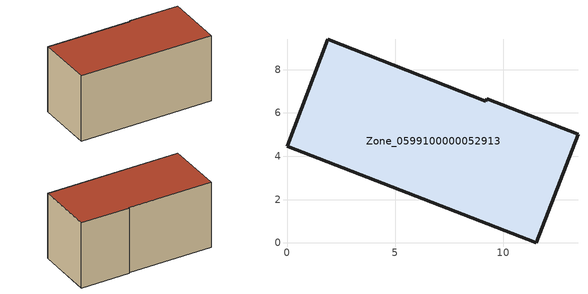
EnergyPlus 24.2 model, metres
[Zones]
Zone_0599100000052913
 floor ground (C_G): 11.51,0 0,4.46 1.89,9.41 9.19,6.55 9.22,6.65 13.44,5.01 z0
 wall outside (C_F): 9.22,6.65 9.19,6.55 1.89,9.41 0,4.46 11.51,0 13.44,5.01 9.22,6.65 z0:6.22
 roof outside (C_R): 11.51,0 13.44,5.01 9.22,6.65 9.19,6.55 1.89,9.41 0,4.46 z6.22
[BUILDING]
Pand.0599100000052913: North Axis=0; Terrain=City; Loads Convergence Tolerance Value=0.04; Temperature Convergence Tolerance Value=0.4; Solar Distribution=FullExterior; Maximum Number of Warmup Days=25; Minimum Number of Warmup Days=1
[Site:Location]
Rotterdam.The.Hague.AP_ZH_NLD Design_Conditions: Latitude=51.96; Longitude=4.45; Time Zone=1; Elevation=-4.5
[SITE:GROUNDTEMPERATURE:BUILDINGSURFACE]
18, 18, 18, 18, 18, 18, 18, 18, 18, 18, 18, 18
[MATERIAL] Thermal Absorptance=0.9; Solar Absorptance=0.7; Visible Absorptance=0.7
Name | Roughness | Thickness | Conductivity | Density | Specific Heat
G.TI.1946 | MediumSmooth | 0.15 | 1 | 540 | 1210
F.TI.1946 | Rough | 0.3 | 0.857143 | 1920 | 840
R.TI.1946 | MediumRough | 0.2 | 0.1 | 1500 | 1000
[CONSTRUCTION]
C_G: G.TI.1946
C_F: F.TI.1946
C_R: R.TI.1946
[ZONE]
Zone_0599100000052913: Type=1; Multiplier=1; Ceiling Height=Autocalculate; Volume=Autocalculate; Floor Area=autocalculate; Part of Total Floor Area=Yes
[ZONEINFILTRATION:DESIGNFLOWRATE]
Infil_Zone_0599100000052913: Zone or ZoneList or Space or SpaceList=Zone_0599100000052913; Schedule=AlwaysOn; Design Flow Rate Calculation Method=Flow/Area; Flow Rate per Floor Area=0.003; Constant Term Coefficient=1; Temperature Term Coefficient=0; Velocity Term Coefficient=0; Velocity Squared Term Coefficient=0
[HVACTEMPLATE:ZONE:IDEALLOADSAIRSYSTEM]
Zone_0599100000052913: Maximum Heating Supply Air Temperature=50; Minimum Cooling Supply Air Temperature=13; Maximum Heating Supply Air Humidity Ratio=0.0156; Minimum Cooling Supply Air Humidity Ratio=0.0077; Heating Limit=NoLimit; Cooling Limit=NoLimit; Dehumidification Control Type=ConstantSensibleHeatRatio; Cooling Sensible Heat Ratio=0.7; Dehumidification Setpoint=60; Humidification Control Type=None; Humidification Setpoint=30; Outdoor Air Method=None; Outdoor Air Flow Rate per Person=0.00944; Outdoor Air Flow Rate per Zone Floor Area=0; Outdoor Air Flow Rate per Zone=0; Demand Controlled Ventilation Type=None; Outdoor Air Economizer Type=NoEconomizer; Heat Recovery Type=None; Sensible Heat Recovery Effectiveness=0.7; Latent Heat Recovery Effectiveness=0.65
[ZONECONTROL:THERMOSTAT]
ThermostatControl_Zone_0599100000052913: Zone or ZoneList=Zone_0599100000052913; Control Type Schedule=DualSetpointControlType; Control 1=Thermostat_Zone_0599100000052913; Temperature Difference Between Cutout And Setpoint=0
[THERMOSTATSETPOINT:DUALSETPOINT]
Thermostat_Zone_0599100000052913: Heating Setpoint Temperature Schedule=HeatingSetpoint_Zone_0599100000052913; Cooling Setpoint Temperature Schedule=CoolingSetpoint_Zone_0599100000052913
[SCHEDULE:COMPACT]
HeatingSetpoint_Zone_0599100000052913: Through: 12/31, For: AllDays, Until: 24:00, 21
CoolingSetpoint_Zone_0599100000052913: Through: 12/31, For: AllDays, Until: 24:00, 24
DualSetpointControlType: Through: 12/31, For: AllDays, Until: 24:00, 4
AlwaysOn: Through: 12/31, For: AllDays, Until: 24:00, 1
